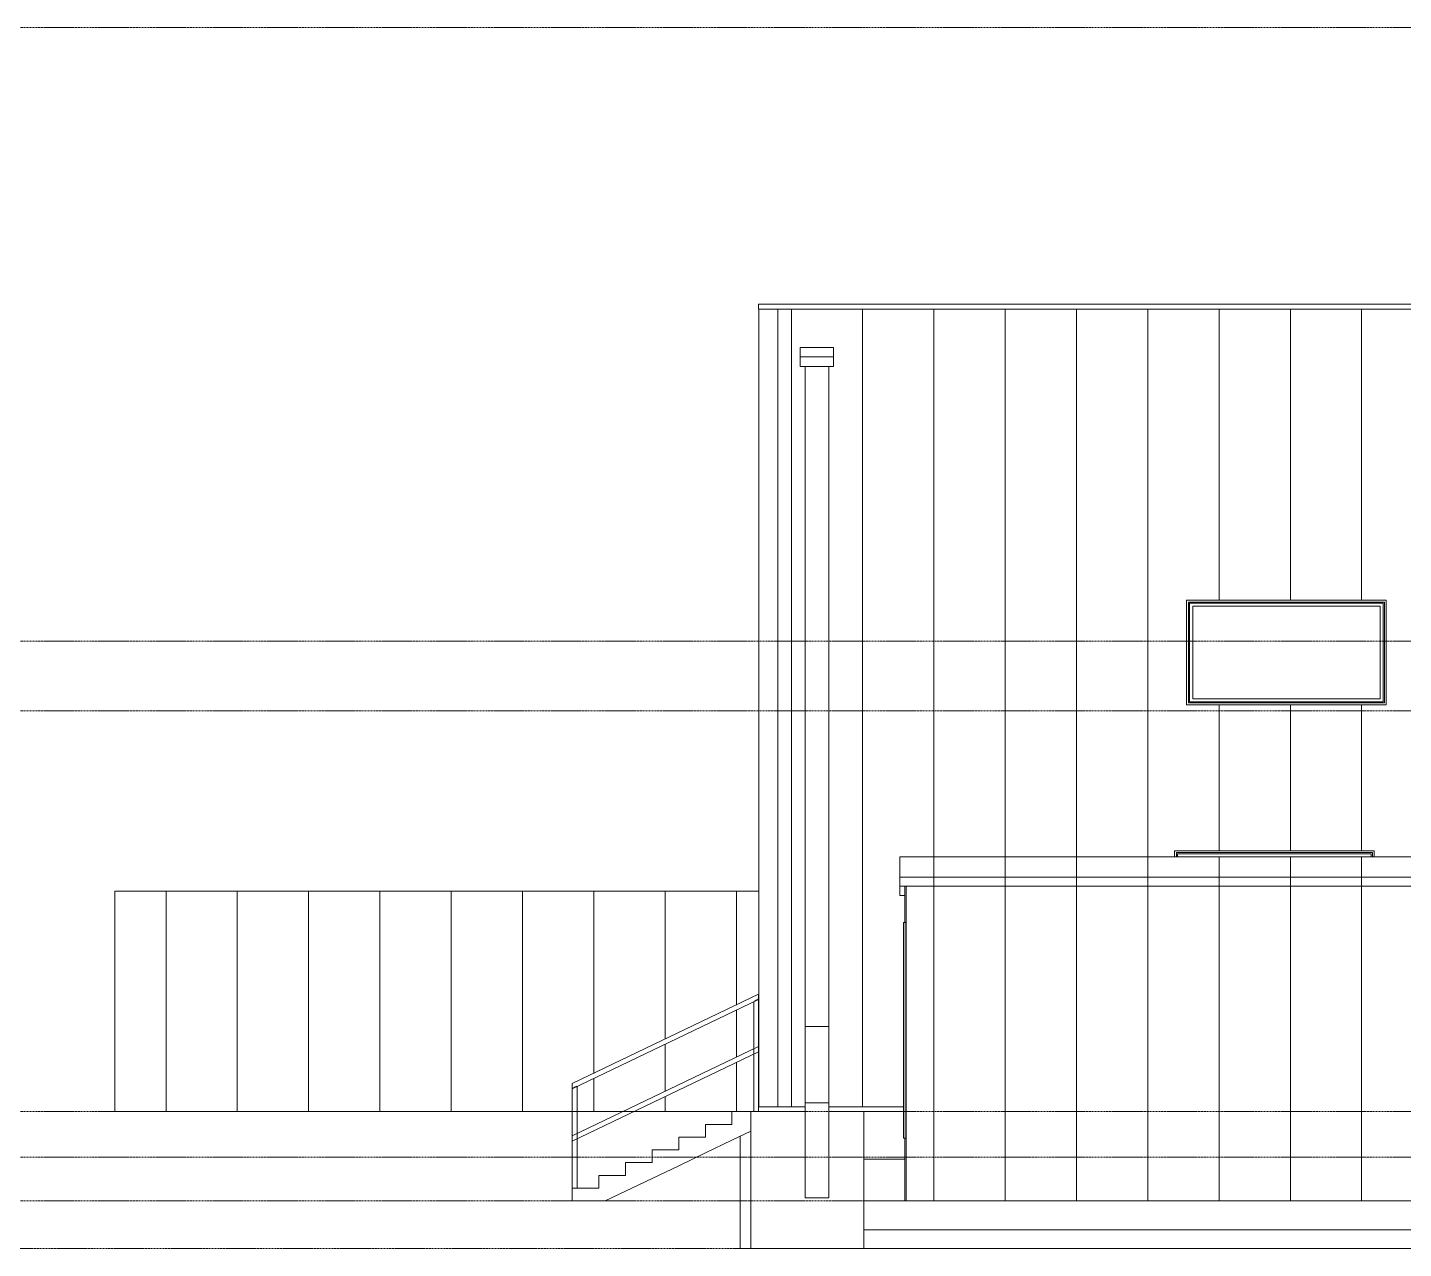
# Model space of a CAD drawing. Header units: centimetres. Extents: x -3046 to 63786, y -269 to 1483.
# Drawn here: x 49642 to 51090, y -50 to 1235 of the extents above; entities that cross this region are included whole.
import ezdxf

# ---------------------------------------------------------------- set-up
doc = ezdxf.new("R2010")
doc.units = ezdxf.units.CM
doc.linetypes.add('Centre', pattern=[3.175, 0.635, -0.475, 1.59, -0.475])
for name, color, linetype, lineweight in [('A-DOOR', 7, 'Continuous', 9), ('A-FLOR', 7, 'Continuous', 9), ('A-FLOR-HRAL', 7, 'Continuous', 9), ('A-FLOR-LEVL', 7, 'Continuous', 9), ('A-GENM', 7, 'Continuous', 9), ('A-GLAZ', 7, 'Continuous', 9), ('A-ROOF', 7, 'Continuous', 9), ('A-ROOF-PATT', 7, 'Continuous', 9), ('A-WALL', 7, 'Continuous', 9), ('A-WALL-PATT', 7, 'Continuous', 9), ('C-BLDG-PADS', 7, 'Continuous', 9), ('S-STRS', 7, 'Continuous', 9)]:
    doc.layers.add(name, color=color, linetype=linetype, lineweight=lineweight)
pattern_1 = [(90, (53595.614, 711.715), (-75, 5e-15), [])]

# ---------------------------------------------------------------- blocks, each defined once
blk = doc.blocks.new('PQ_RVR_EST-01_ZZ_ZZ_MO_T_A_rvt-4-s04')
at = {"layer": 'A-FLOR'}
blk.add_line((-6670.6, 44), (-6714, 44), dxfattribs=at)
at = {"layer": 'A-WALL'}
for p, q in [((-6775.8, 94), (-6832.8, 94)), ((-6832.8, 94), (-6832.8, -50)), ((-6714, 94), (-6750.8, 94)), ((-6714, -50), (-6714, 94)), ((-6844, -50), (-6844, 68.1)), ((-6832.8, -50), (-6844, -50)), ((-6832.8, -50), (-6714, -50)), ((-6714, -50), (-6059.8, -50))]:
    blk.add_line(p, q, dxfattribs=at)
blk = doc.blocks.new('Railing - 50mm-1446208-s04')
at = {"layer": 'A-FLOR-HRAL'}
for p, q in [((-6829.7, 210), (-6829.7, 94)), ((-6824.7, 99), (-6824.7, 212.4))]:
    blk.add_line(p, q, dxfattribs=at)
at = {"layer": 'A-FLOR-HRAL', "flags": 128}
for points in [[(-6827.2, 211.2), (-6828.2, 210.7), (-6829.1, 210.3)], [(-6825.2, 212.2), (-6826.1, 211.7), (-6827.2, 211.2)]]:
    blk.add_lwpolyline(points, dxfattribs=at)
blk = doc.blocks.new('Railing - 50mm-1446206-s04')
at = {"layer": 'A-FLOR-HRAL'}
for p, q in [((-7020.7, 118.4), (-7020.7, 13.4)), ((-7015.7, 13.4), (-7015.7, 120.8))]:
    blk.add_line(p, q, dxfattribs=at)
at = {"layer": 'A-FLOR-HRAL', "flags": 128}
for points in [[(-7018.2, 119.6), (-7019.2, 119.1), (-7020.1, 118.7)], [(-7016.2, 120.6), (-7017.1, 120.1), (-7018.2, 119.6)]]:
    blk.add_lwpolyline(points, dxfattribs=at)
blk = doc.blocks.new('Railing - Railing-1445321-s04')
at = {"layer": 'A-FLOR-HRAL'}
for p, q in [((-6824.7, 217.4), (-7020.7, 123.4)), ((-7020.7, 117.9), (-6824.7, 211.9)), ((-6824.7, 162.4), (-7020.7, 68.4)), ((-7020.7, 62.9), (-6824.7, 156.9))]:
    blk.add_line(p, q, dxfattribs=at)
at = {"layer": 'A-FLOR-HRAL', "flags": 128}
for points in [[(-6824.7, 217.4), (-6824.7, 217.3), (-6824.7, 217.1), (-6824.7, 216.6), (-6824.7, 216), (-6824.7, 215.4), (-6824.7, 214.7)], [(-6824.7, 214.7), (-6824.7, 213.9), (-6824.7, 213.3), (-6824.7, 212.7), (-6824.7, 212.3), (-6824.7, 212), (-6824.7, 211.9)], [(-6824.7, 162.4), (-6824.7, 162.3), (-6824.7, 162.1), (-6824.7, 161.6), (-6824.7, 161), (-6824.7, 160.4), (-6824.7, 159.7)], [(-6824.7, 159.7), (-6824.7, 158.9), (-6824.7, 158.3), (-6824.7, 157.7), (-6824.7, 157.3), (-6824.7, 157), (-6824.7, 156.9)], [(-7020.7, 120.7), (-7020.7, 121.4), (-7020.7, 122), (-7020.7, 122.6), (-7020.7, 123.1), (-7020.7, 123.3), (-7020.7, 123.4)], [(-7020.7, 117.9), (-7020.7, 118), (-7020.7, 118.3), (-7020.7, 118.7), (-7020.7, 119.3), (-7020.7, 119.9), (-7020.7, 120.7)], [(-7020.7, 65.7), (-7020.7, 66.4), (-7020.7, 67), (-7020.7, 67.6), (-7020.7, 68.1), (-7020.7, 68.3), (-7020.7, 68.4)], [(-7020.7, 62.9), (-7020.7, 63), (-7020.7, 63.3), (-7020.7, 63.7), (-7020.7, 64.3), (-7020.7, 64.9), (-7020.7, 65.7)]]:
    blk.add_lwpolyline(points, dxfattribs=at)
for name in ['Railing - 50mm-1446208-s04', 'Railing - 50mm-1446206-s04']:
    blk.add_blockref(name, (0, 0))
blk = doc.blocks.new('Railing - 50mm-V141-s04')
at = {"layer": 'A-FLOR-HRAL'}
for p, q in [((-6829.7, 160), (-6829.7, 209.5)), ((-6824.7, 211.9), (-6824.7, 194.9)), ((-6824.7, 193.1), (-6824.7, 162.4)), ((-6829.7, 94), (-6829.7, 154.5)), ((-6824.7, 156.9), (-6824.7, 99))]:
    blk.add_line(p, q, dxfattribs=at)
blk = doc.blocks.new('Railing - 50mm-V142-s04')
at = {"layer": 'A-FLOR-HRAL'}
for p, q in [((-7020.7, 68.4), (-7020.7, 117.9)), ((-7015.7, 120.3), (-7015.7, 70.8)), ((-7020.7, 13.4), (-7020.7, 62.7)), ((-7015.7, 65.3), (-7015.7, 13.4))]:
    blk.add_line(p, q, dxfattribs=at)
blk = doc.blocks.new('Railing - Railing-1445325-s04')
for name in ['Railing - 50mm-V141-s04', 'Railing - 50mm-V142-s04']:
    blk.add_blockref(name, (0, 0))
blk = doc.blocks.new('M_Door-Interior-Double-Sliding-2_Panel-Wood - 1600 x 2200-1449504-s04')
at = {"layer": 'A-DOOR'}
for p, q in [((-6672.4, 293.1), (-6672.4, 66)), ((-6671.8, 293.1), (-6672.4, 293.1)), ((-6671.8, 293.1), (-6669.8, 293.1)), ((-6671.8, 66), (-6671.8, 293.1)), ((-6669.8, 293.1), (-6669.8, 66)), ((-6672.3, 286.6), (-6672.3, 66)), ((-6672.3, 286.6), (-6671.8, 286.6)), ((-6671.8, 286.6), (-6671.8, 66)), ((-6672.3, 66), (-6672.4, 66)), ((-6671.8, 66), (-6672.3, 66)), ((-6669.8, 66), (-6671.8, 66)), ((-6671.8, 66), (-6671.8, 66))]:
    blk.add_line(p, q, dxfattribs=at)
blk = doc.blocks.new('M_Instance-Window-Fixed - 0406 x 610mm-1808233-s04')
at = {"layer": 'A-GLAZ'}
for p, q in [((-6374.4, 632), (-6374.4, 522)), ((-6164.4, 632), (-6374.4, 632)), ((-6164.4, 632), (-6374.4, 632)), ((-6374.4, 632), (-6374.4, 522)), ((-6372.4, 630.1), (-6372.4, 523.9)), ((-6166.3, 630.1), (-6372.4, 630.1)), ((-6372.4, 523.9), (-6372.4, 630.1)), ((-6372.4, 630.1), (-6166.3, 630.1)), ((-6371.2, 628.8), (-6167.5, 628.8)), ((-6371.2, 525.2), (-6371.2, 628.8)), ((-6368, 625.7), (-6170.7, 625.7)), ((-6368, 528.4), (-6368, 625.7)), ((-6170.7, 625.7), (-6170.7, 528.4)), ((-6167.5, 628.8), (-6167.5, 525.2)), ((-6166.3, 523.9), (-6166.3, 630.1)), ((-6166.3, 630.1), (-6166.3, 523.9)), ((-6164.4, 522), (-6164.4, 632)), ((-6164.4, 522), (-6164.4, 632)), ((-6374.4, 522), (-6164.4, 522)), ((-6374.4, 522), (-6164.4, 522)), ((-6372.4, 523.9), (-6166.3, 523.9)), ((-6166.3, 523.9), (-6372.4, 523.9)), ((-6167.5, 525.2), (-6371.2, 525.2)), ((-6170.7, 528.4), (-6368, 528.4))]:
    blk.add_line(p, q, dxfattribs=at)
blk = doc.blocks.new('M_Instance-Window-Fixed - 0406 x 610mm-V230-s04')
at = {"layer": 'A-GLAZ'}
for p, q in [((-6387.1, 368.4), (-6387.1, 362.1)), ((-6177.1, 368.4), (-6387.1, 368.4)), ((-6177.1, 368.4), (-6387.1, 368.4)), ((-6387.1, 368.4), (-6387.1, 362.1)), ((-6385.2, 366.5), (-6385.2, 362.1)), ((-6179, 366.5), (-6385.2, 366.5)), ((-6385.2, 362.1), (-6385.2, 366.5)), ((-6385.2, 366.5), (-6179, 366.5)), ((-6383.9, 365.3), (-6180.3, 365.3)), ((-6383.9, 362.1), (-6383.9, 365.3)), ((-6380.7, 362.1), (-6183.4, 362.1)), ((-6180.3, 365.3), (-6180.3, 362.1)), ((-6179, 362.1), (-6179, 366.5)), ((-6179, 366.5), (-6179, 362.1)), ((-6177.1, 362.1), (-6177.1, 368.4)), ((-6177.1, 362.1), (-6177.1, 368.4))]:
    blk.add_line(p, q, dxfattribs=at)
blk = doc.blocks.new('RVR_PQ_Terminación Fachada - RVR_PQ_Terminación Fachada-1834221-s04')
at = {"layer": 'A-GENM'}
for p, q in [((-6824.6, 99), (-6824.6, 938.3)), ((-6804.6, 938.3), (-6804.6, 99))]:
    blk.add_line(p, q, dxfattribs=at)
blk = doc.blocks.new('RVR-PQ-Canal ALL-Basado en cara - 100 x 250-1831097-s04')
at = {"layer": 'A-GENM'}
for p, q in [((-6780.8, 887.9), (-6780.8, 897.9)), ((-6780.8, 897.9), (-6745.8, 897.9)), ((-6745.8, 897.9), (-6745.8, 887.9)), ((-6780.8, 877.9), (-6780.8, 887.9)), ((-6780.8, 887.9), (-6745.8, 887.9)), ((-6745.8, 887.9), (-6745.8, 877.9)), ((-6745.8, 877.9), (-6780.8, 877.9)), ((-6775.8, 877.9), (-6775.8, 183.4)), ((-6750.8, 183.4), (-6750.8, 877.9)), ((-6750.8, 183.4), (-6775.8, 183.4))]:
    blk.add_line(p, q, dxfattribs=at)
blk = doc.blocks.new('RVR-PQ-Terminacion canal - RVR-PQ-Terminacion canal-1824427-s04')
at = {"layer": 'A-GENM'}
for p, q in [((-6775.8, 183.4), (-6750.8, 183.4)), ((-6775.8, 183.4), (-6775.8, 121.9)), ((-6750.8, 121.9), (-6750.8, 183.4)), ((-6775.8, 103.4), (-6775.8, 121.9)), ((-6750.8, 121.9), (-6750.8, 103.4)), ((-6775.8, 103.4), (-6750.8, 103.4)), ((-6775.8, 3.4), (-6775.8, 103.4)), ((-6750.8, 103.4), (-6750.8, 3.4)), ((-6750.8, 3.4), (-6775.8, 3.4))]:
    blk.add_line(p, q, dxfattribs=at)

msp = doc.modelspace()

# ---------------------------------------------------------------- hatches: boundary and pattern name
at = {"layer": 'A-ROOF-PATT', "true_color": 0xc0c0c0}
h = msp.add_hatch(dxfattribs=at)
h.set_pattern_fill('FP_52', color=9, style=0, pattern_type=2)
h.set_pattern_definition([(90, (53595.614, 201.83), (-75, 5e-15), [])])
h.paths.add_polyline_path([(50841.8, 340.8), (51153.5, 340.8), (51153.5, 362.1), (50559.9, 362.1), (50559.9, 340.8), (50817.7, 340.8)])
h = msp.add_hatch(dxfattribs=at)
h.set_pattern_fill('FP_46', color=9, style=0, pattern_type=2)
h.set_pattern_definition(pattern_1)
h.paths.add_polyline_path([(50559.9, 331.1), (51153.5, 331.1), (51153.5, 340.8), (50559.9, 340.8)])
h = msp.add_hatch(dxfattribs=at)
h.set_pattern_fill('FP_46', color=9, style=0, pattern_type=2)
h.set_pattern_definition(pattern_1)
h.paths.add_polyline_path([(51151.2, 321.4), (51153.5, 321.4), (51153.5, 331.1), (51151.2, 331.1), (51151.2, 325.1)])
h.paths.add_polyline_path([(50565.2, 321.4), (50565.2, 331.1), (50559.9, 331.1), (50559.9, 321.4)])
at = {"layer": 'A-WALL-PATT', "true_color": 0xc0c0c0}
h = msp.add_hatch(dxfattribs=at)
h.set_pattern_fill('FP_46', color=9, style=0, pattern_type=2)
h.set_pattern_definition(pattern_1)
h.paths.add_polyline_path([(50431.3, 99), (50460.1, 99), (50460.1, 877.9), (50455.1, 877.9), (50455.1, 897.9), (50490.1, 897.9), (50490.1, 877.9), (50485.1, 877.9), (50485.1, 99), (50563.5, 99), (50563.6, 293.1), (50565.2, 293.1), (50565.2, 321.4), (50559.9, 321.4), (50559.9, 362.1), (50848.8, 362.1), (50848.8, 368.4), (51058.8, 368.4), (51058.8, 362.1), (51112.8, 362.1), (51112.8, 877.9), (51107.8, 877.9), (51107.8, 897.9), (51142.8, 897.9), (51142.8, 877.9), (51137.8, 877.9), (51137.8, 362.1), (51151.7, 362.1), (51151.7, 513), (51150, 513), (51150, 518), (51151.2, 518), (51151.2, 938.3), (50431.3, 938.3), (50431.3, 104.1)])
h.paths.add_polyline_path([(51151.2, 99), (51151.7, 99), (51151.7, 321.4), (51151.2, 321.4), (51151.2, 99.9)])
h.paths.add_polyline_path([(50986.7, 522), (50861.5, 522), (50861.5, 632), (51071.5, 632), (51071.5, 522), (51068.4, 522)])
at = {"layer": 'A-WALL-PATT', "true_color": 0x808080}
h = msp.add_hatch(dxfattribs=at)
h.set_pattern_fill('FP_51', color=8, style=0, pattern_type=2)
h.set_pattern_definition([(90, (53537.704, 711.715), (-74.999, 5e-15), [])])
h.paths.add_polyline_path([(50215.2, 94), (50215.3, 94), (50215.2, 123.4), (50411.2, 217.3), (50411.3, 326), (49733.8, 326), (49733.8, 94), (50213.9, 94)])
h.paths.add_polyline_path([(50220.2, 94), (50268.6, 94), (50406.3, 160), (50406.2, 209.5), (50220.2, 119.9), (50220.2, 104.1)])
h.paths.add_polyline_path([(50280.1, 94), (50406.2, 94), (50406.2, 154.5), (50286.4, 97)])
at = {"layer": 'A-WALL-PATT', "true_color": 0xc0c0c0}
h = msp.add_hatch(dxfattribs=at)
h.set_pattern_fill('FP_46', color=9, style=0, pattern_type=2)
h.set_pattern_definition(pattern_1)
h.paths.add_polyline_path([(50566.5, 0), (51151.2, 0), (51151.2, 94), (51150, 94), (51150, 99), (51151.2, 99), (51151.2, 331.1), (50566.5, 331.1), (50566.5, 48.9)])

# ---------------------------------------------------------------- linework, layer by layer
at = {"layer": 'A-FLOR-LEVL', "color": 253, "linetype": 'Centre', "true_color": 0xaaaaaa}
for p, q in [((49046.4, 1234.5), (61550.8, 1234.5)), ((49046.4, 588.8), (61233.3, 588.8)), ((49046.4, 515.5), (61550.8, 515.5)), ((49046.4, 94), (61233.3, 94)), ((49046.4, 46), (61550.8, 46)), ((49046.4, 0), (61233.3, 0)), ((61550.8, -50), (49046.4, -50))]:
    msp.add_line(p, q, dxfattribs=at)
at = {"layer": 'A-ROOF'}
for p, q in [((50559.9, 321.4), (50559.9, 362.1)), ((51153.5, 362.1), (50559.9, 362.1)), ((51153.5, 340.8), (50559.9, 340.8)), ((50559.9, 331.1), (51153.5, 331.1)), ((50565.2, 321.4), (50559.9, 321.4))]:
    msp.add_line(p, q, dxfattribs=at)
at = {"layer": 'A-WALL'}
for p, q in [((50411.1, 943.3), (50411.1, 938.3)), ((51151.2, 943.3), (50411.1, 943.3)), ((50411.1, 938.3), (51151.2, 938.3)), ((50411.3, 326), (49733.8, 326)), ((49733.8, 326), (49733.8, 94)), ((50565.2, 331.1), (50565.2, 293.1)), ((50566.5, 331.1), (50566.5, 0)), ((49733.8, 94), (50215.3, 94)), ((50220.1, 94), (50268.6, 94)), ((50280.1, 94), (50383.2, 94)), ((50460.1, 94), (50403.1, 94)), ((50403.1, 94), (50403.1, -50)), ((50411.1, 99), (50411.1, 94)), ((50460.1, 99), (50411.1, 99)), ((50563.6, 99), (50485.1, 99)), ((50485.1, 94), (50563.6, 94)), ((50521.9, -50), (50521.9, 94)), ((50391.9, -50), (50391.9, 68.1)), ((50565.2, 66), (50565.2, 0)), ((50565.2, 0), (51151.2, 0)), ((50391.9, -50), (51188.4, -50))]:
    msp.add_line(p, q, dxfattribs=at)
at = {"layer": 'C-BLDG-PADS'}
for p, q in [((50521.9, 0), (50565.2, 0)), ((51176.1, -30.5), (50521.9, -30.5))]:
    msp.add_line(p, q, dxfattribs=at)
at = {"layer": 'S-STRS'}
for p, q in [((50383.2, 94), (50403.1, 94)), ((50383.2, 80.6), (50383.2, 94)), ((50355.2, 80.6), (50383.2, 80.6)), ((50355.2, 67.1), (50355.2, 80.6)), ((50403.1, 73.4), (50383.2, 63.9)), ((50327.2, 67.1), (50355.2, 67.1)), ((50327.2, 53.7), (50327.2, 67.1)), ((50383.2, 63.9), (50355.2, 50.5)), ((50299.2, 53.7), (50327.2, 53.7)), ((50299.2, 40.3), (50299.2, 53.7)), ((50327.2, 37.1), (50355.2, 50.5)), ((50271.2, 40.3), (50299.2, 40.3)), ((50271.2, 26.9), (50271.2, 40.3)), ((50299.2, 23.6), (50327.2, 37.1)), ((50243.2, 26.9), (50271.2, 26.9)), ((50243.2, 13.4), (50243.2, 26.9)), ((50271.2, 10.2), (50299.2, 23.6)), ((50215.2, 13.4), (50243.2, 13.4)), ((50215.2, 0), (50215.2, 13.4)), ((50215.2, 0), (50243.2, 0)), ((50243.2, 0), (50249.9, 0)), ((50249.9, 0), (50271.2, 10.2))]:
    msp.add_line(p, q, dxfattribs=at)

# ---------------------------------------------------------------- block references
at = {"lineweight": 5}
msp.add_blockref('PQ_RVR_EST-01_ZZ_ZZ_MO_T_A_rvt-4-s04', (57235.9, 0), dxfattribs=at)
at = {"layer": 'A-DOOR'}
msp.add_blockref('M_Door-Interior-Double-Sliding-2_Panel-Wood - 1600 x 2200-1449504-s04', (57235.9, 0), dxfattribs=at)
at = {"layer": 'A-FLOR-HRAL'}
for name in ['Railing - Railing-1445321-s04', 'Railing - Railing-1445325-s04']:
    msp.add_blockref(name, (57235.9, 0), dxfattribs=at)
at = {"layer": 'A-GENM'}
for name in ['RVR_PQ_Terminación Fachada - RVR_PQ_Terminación Fachada-1834221-s04', 'RVR-PQ-Canal ALL-Basado en cara - 100 x 250-1831097-s04', 'RVR-PQ-Terminacion canal - RVR-PQ-Terminacion canal-1824427-s04']:
    msp.add_blockref(name, (57235.9, 0), dxfattribs=at)
at = {"layer": 'A-GLAZ'}
for name in ['M_Instance-Window-Fixed - 0406 x 610mm-1808233-s04', 'M_Instance-Window-Fixed - 0406 x 610mm-V230-s04']:
    msp.add_blockref(name, (57235.9, 0), dxfattribs=at)

doc.saveas('drawing.dxf')
